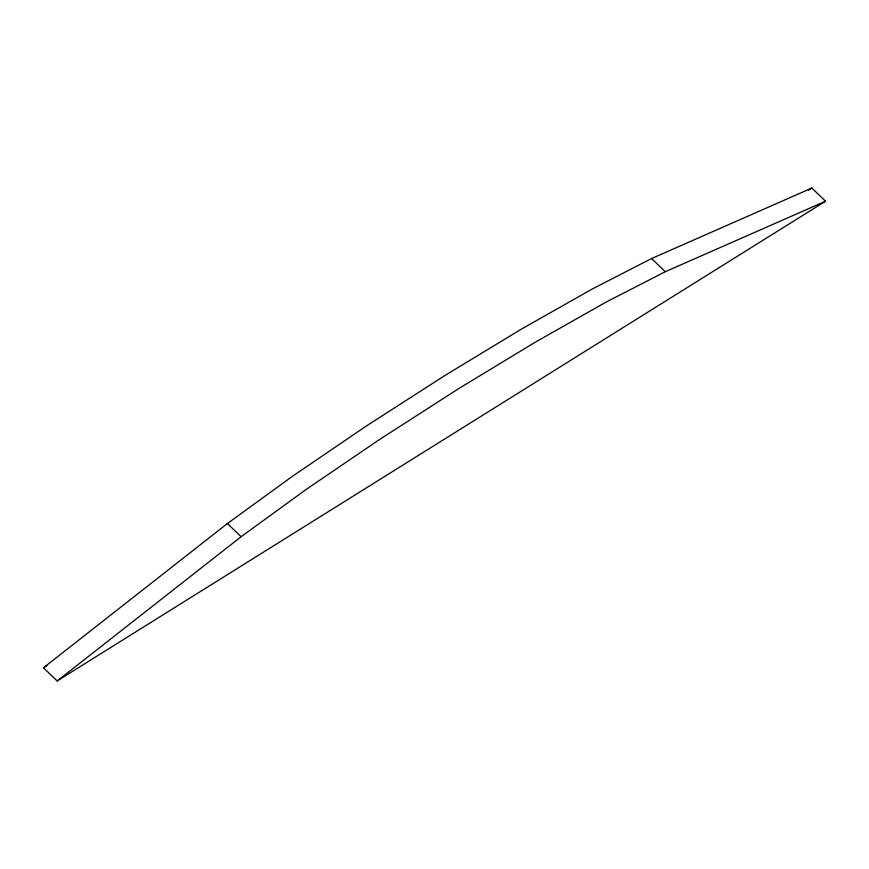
<?xml version="1.0" encoding="UTF-8"?>
<svg xmlns="http://www.w3.org/2000/svg" width="869" height="869" viewBox="0 0 869 869"><rect width="100%" height="100%" fill="white"/><g stroke="black" fill="none" stroke-linecap="round" stroke-linejoin="round"><path stroke-width="1.3" d="M43.45 667.794L227.396 523.54L292.288 476.408L366.37 425.984L444.591 375.701L521.628 328.982L592.224 289.029L651.576 258.538L811.842 188.041L825.55 201.206L57.158 680.959L43.45 667.794L46.904 665.643M57.158 680.959L241.115 536.705L305.997 489.573L380.079 439.149L458.3 388.867L535.337 342.147L605.932 302.184L665.285 271.704L825.55 201.206M808.387 190.192L811.842 188.041M651.576 258.538L665.285 271.704M227.396 523.54L241.115 536.705"/></g></svg>
